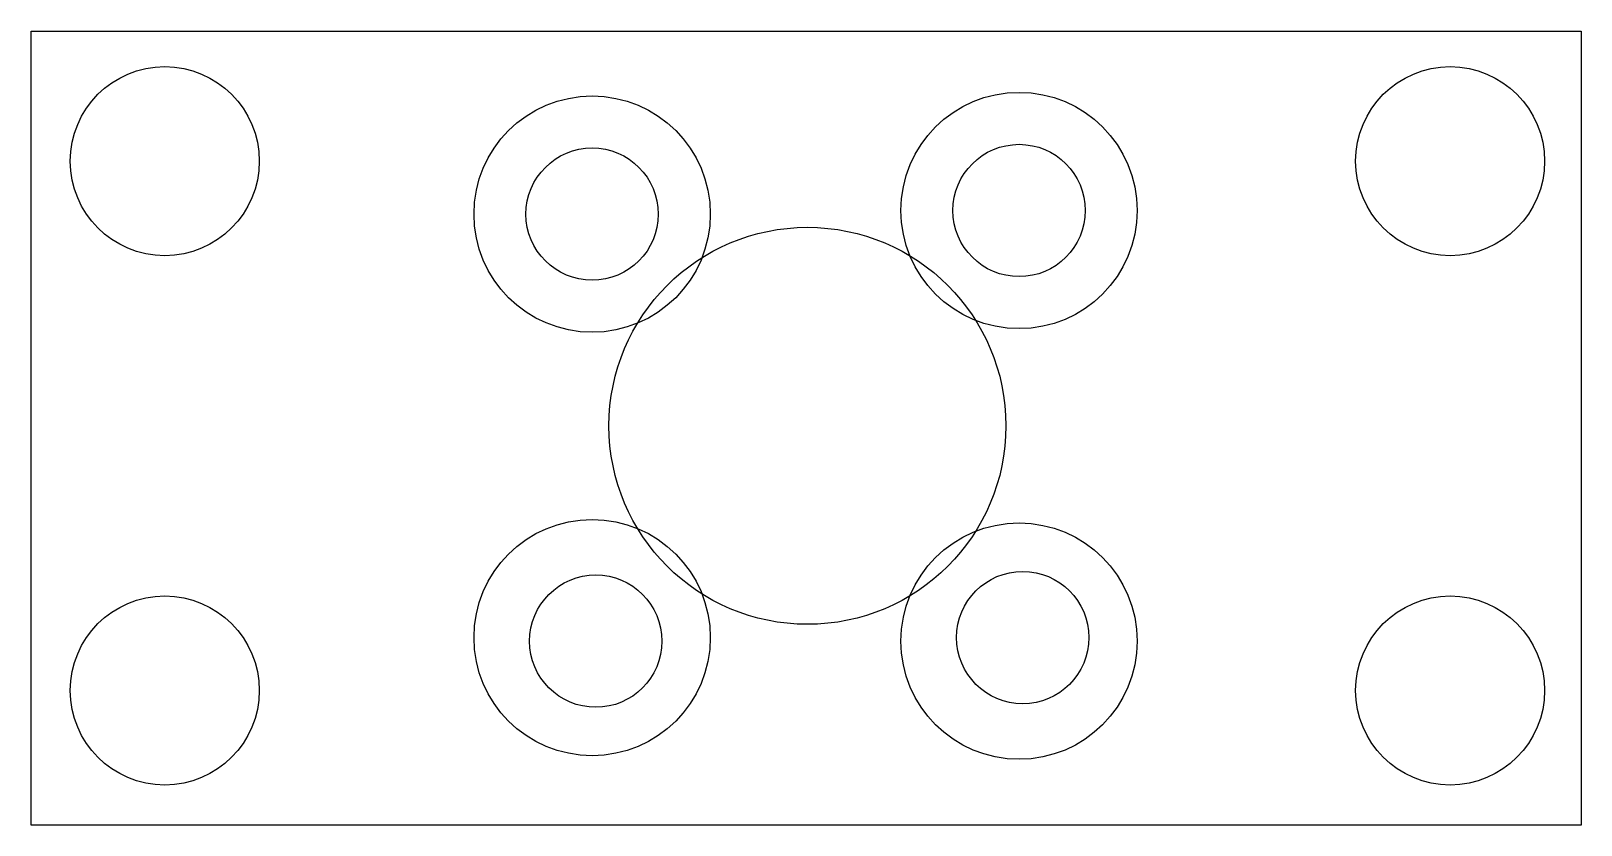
# Model space of a CAD drawing. Header units: inches. Extents: x -0.1 to 40.9, y 0.1 to 21.1.
import ezdxf

# ---------------------------------------------------------------- set-up
doc = ezdxf.new("R2010")
doc.units = ezdxf.units.IN
doc.header["$MEASUREMENT"] = 0
doc.layers.add('SLD-0', color=179, linetype='Continuous')

msp = doc.modelspace()

# ---------------------------------------------------------------- linework, layer by layer
at = {"layer": 'SLD-0'}
for p, q in [((-0.119, 0.087), (-0.119, 21.087)), ((-0.119, 21.087), (40.881, 21.087)), ((40.881, 21.087), (40.881, 0.087)), ((40.881, 0.087), (-0.119, 0.087))]:
    msp.add_line(p, q, dxfattribs=at)
for centre, radius in [((3.419, 17.645), 2.5), ((37.419, 17.645), 2.5), ((14.724, 16.244), 3.125), ((26.018, 16.34), 3.125), ((26.018, 16.34), 1.75), ((14.724, 16.244), 1.75), ((20.419, 10.645), 5.25), ((14.724, 5.045), 3.125), ((26.018, 4.95), 3.125), ((14.82, 4.95), 1.75), ((26.114, 5.045), 1.75), ((3.419, 3.645), 2.5), ((37.419, 3.645), 2.5)]:
    msp.add_circle(centre, radius, dxfattribs=at)

doc.saveas('drawing.dxf')
